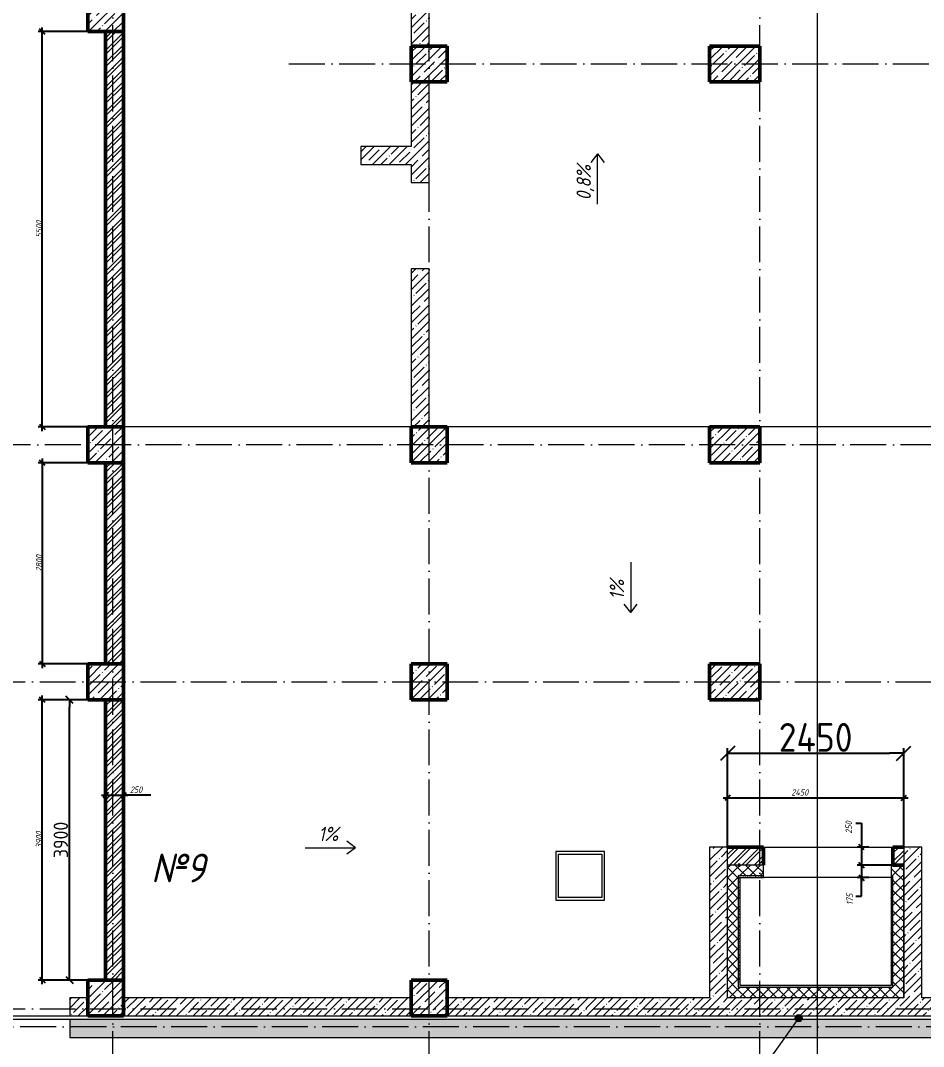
# Model space of a CAD drawing. Header units: millimetres. Extents: x -401725 to 250493, y 305116 to 802890.
# Drawn here: x -346585 to -334026, y 468122 to 482402 of the extents above; entities that cross this region are included whole.
import ezdxf

# ---------------------------------------------------------------- set-up
doc = ezdxf.new("R2010")
doc.units = ezdxf.units.MM
doc.linetypes.add('50_200_ШТРИХ_1Т_ш5_п1_п1_', pattern=[700, 500, -100, 0, -100])
for name, color, linetype, lineweight in [('A-____-____-DIMS', 7, 'Continuous', 9), ('A-FLOR-____-OTLN', 7, 'Continuous', 9), ('A-WALL-____-MCUT-1', 7, 'Continuous', 9), ('A-WALL-____-MCUT-2', 7, 'Continuous', 50), ('A-WALL-____-MCUT-3', 7, 'Continuous', 9), ('A-WALL-____-OTLN', 7, 'Continuous', 9), ('A-WALL-____-PATT-1', 7, 'Continuous', 9), ('A-WALL-FNSH-MCUT-1', 7, 'Continuous', 9), ('G-____-____-DIMS', 7, 'Continuous', 9), ('G-____-____-TEXT', 7, 'Continuous', 9), ('S-COLS-____-MCUT', 7, 'Continuous', 50), ('S-COLS-____-OTLN', 7, 'Continuous', 9), ('S-GRID-____-OTLN-1', 7, '50_200_ШТРИХ_1Т_ш5_п1_п1_', 9)]:
    doc.layers.add(name, color=color, linetype=linetype, lineweight=lineweight)
for name, color, linetype, lineweight, true_color in [('A-WALL-____-OTLN-1', 7, 'Continuous', 9, 0x800000), ('A-WALL-____-PATT-2', 7, 'Continuous', 9, 0x787878), ('A-WALL-____-PATT-3', 9, 'Continuous', 9, 0x808080), ('G-____-____-SYMB-1', 9, 'Continuous', 9, 0x808080)]:
    doc.layers.add(name, color=color, linetype=linetype, lineweight=lineweight, true_color=true_color)
doc.styles.add('ISOCPEUR_I', font='isocpeui.ttf', dxfattribs={"width": 0.9, "height": 2.5})
doc.styles.add('ISOCPEUR_I_5', font='isocpeui.ttf', dxfattribs={"width": 0.85, "height": 2.1})
doc.styles.add('ISOCPEUR_I_7', font='isocpeui.ttf', dxfattribs={"width": 0.9, "height": 90})
doc.styles.add('СПДС', font='isocpeur.ttf', dxfattribs={"width": 0.9})
doc.dimstyles.new('ISO-1_8_0_9К_СРЕДНИЙ_Кладочные', dxfattribs={"dimscale": 304.8, "dimtxt": 89.638306, "dimasz": 0.246063, "dimexe": 0.19685, "dimexo": 0, "dimgap": 0, "dimtad": 1, "dimdec": 3, "dimrnd": 0.001, "dimdsep": 46, "dimtxsty": 'ISOCPEUR_I_7', "dimblk1": 'OBLIQUE', "dimblk2": 'OBLIQUE', "dimsah": 1, "dimcen": 0.09, "dimdle": 0.19685, "dimazin": 0, "dimtfac": 1, "dimtdec": 4, "dimtix": 1, "dimtmove": 2, "dimatfit": 3, "dimfxl": 1, "dimtvp": 1, "dimtolj": 1, "dimtzin": 0, "dimarcsym": 2})
doc.dimstyles.new('ISO-1_8_0_9К_СРЕДНИЙ_Кладочные_1', dxfattribs={"dimscale": 304.8, "dimtxt": 89.638306, "dimasz": 0.246063, "dimexe": 0.19685, "dimexo": 0, "dimgap": 0, "dimtad": 1, "dimdec": 3, "dimrnd": 0.001, "dimdsep": 46, "dimtxsty": 'ISOCPEUR_I_7', "dimblk1": 'OBLIQUE', "dimblk2": 'OBLIQUE', "dimsah": 1, "dimcen": 0.09, "dimdle": 0.19685, "dimazin": 0, "dimtfac": 1, "dimtdec": 4, "dimtix": 1, "dimtmove": 0, "dimatfit": 3, "dimfxl": 1, "dimtvp": 1, "dimtolj": 1, "dimtzin": 0, "dimarcsym": 2})
doc.dimstyles.new('ISO-1_8_0_9К_СРЕДНИЙ_Кладочные_2', dxfattribs={"dimscale": 304.8, "dimtxt": 89.638306, "dimasz": 0.246063, "dimexe": 0.19685, "dimexo": 0, "dimgap": 0, "dimtad": 1, "dimdec": 3, "dimrnd": 0.001, "dimdsep": 46, "dimtxsty": 'ISOCPEUR_I_7', "dimblk1": 'OBLIQUE', "dimblk2": 'OBLIQUE', "dimsah": 1, "dimcen": 0.09, "dimdle": 0.19685, "dimazin": 0, "dimtfac": 1, "dimtdec": 4, "dimtix": 1, "dimtmove": 1, "dimatfit": 3, "dimfxl": 1, "dimtvp": 1, "dimtolj": 1, "dimtzin": 0, "dimarcsym": 2})
doc.dimstyles.new('Размера А3', dxfattribs={"dimtxt": 200, "dimasz": 100, "dimexe": 70, "dimexo": 100, "dimgap": 20, "dimtad": 1, "dimdec": 0, "dimrnd": 10, "dimzin": 0, "dimdsep": 46, "dimtxsty": 'СПДС', "dimblk": 'ARROWHEAD_6', "dimcen": 1, "dimclrd": 256, "dimclre": 256, "dimclrt": 256, "dimazin": 0, "dimtfac": 1, "dimtdec": 0, "dimtmove": 2, "dimatfit": 3, "dimfxl": 1, "dimtolj": 1, "dimtzin": 0, "dimarcsym": 0})
pattern_1 = [(45, (-350751.34, 459015.94), (-114.04925, 114.04925), []), (45, (-350637.3, 459015.94), (-114.04925, 114.04925), [201.612, -40.322, 3.353, -36.97])]
pattern_2 = [(45, (-350751.34, 459015.94), (-85.5366, 85.5366), []), (45, (-350694.32, 459015.94), (-85.5366, 85.5366), [])]
pattern_3 = [(0, (-350751.343, 459015.94), (81.28, 20.32), [3.353, -57.607, 3.353, -57.607, -325.12]), (0, (-350751.343, 459015.94), (81.28, 20.32), [-121.92, 3.353, -118.567, 3.353, -57.607, -142.24]), (0, (-350751.343, 459015.94), (81.28, 20.32), [-304.8, 3.353, -37.287, 3.353, -98.247]), (120, (-350720.863, 459026.1), (-58.237636, 60.230545), [3.353, -57.607, 3.353, -57.607, -325.12]), (120, (-350720.863, 459026.1), (-58.237636, 60.230545), [-121.92, 3.353, -118.567, 3.353, -57.607, -142.24]), (120, (-350720.863, 459026.1), (-58.237636, 60.230545), [-304.8, 3.353, -37.287, 3.353, -98.247]), (240, (-350710.703, 459066.74), (-23.042364, -80.550545), [3.353, -57.607, 3.353, -57.607, -325.12]), (240, (-350710.703, 459066.74), (-23.042364, -80.550545), [-121.92, 3.353, -118.567, 3.353, -57.607, -142.24]), (240, (-350710.703, 459066.74), (-23.042364, -80.550545), [-304.8, 3.353, -37.287, 3.353, -98.247])]
pattern_4 = [(45, (-350751.34, 459015.94), (-70.7107, 70.7107), []), (135, (-350751.34, 459015.94), (-70.7107, -70.7107), [])]

# ---------------------------------------------------------------- blocks, each defined once
blk = doc.blocks.new('BSC_Колонна _Прямоугольная - 500х700-V4-АР1_Кладочный план подвала в осях 1-64_А-ГГ')
at = {"layer": 'S-COLS-____-OTLN'}
h = blk.add_hatch(dxfattribs=at)
h.set_pattern_fill('FP_11', color=256, style=0, pattern_type=2)
h.set_pattern_definition([(315, (-22781.04, 14100), (114.0493, 114.0493), []), (315, (-22781.04, 13985.95), (114.0493, 114.0493), [201.613, -40.323, 3.353, -36.97])])
h.paths.add_polyline_path([(-250, 350), (-250, -350), (250, -350), (250, 350)], flags=0)
at = {"layer": 'S-COLS-____-MCUT'}
for p, q in [((250, 350), (-250, 350)), ((-250, 350), (-250, -350)), ((250, -350), (250, 350)), ((-250, -350), (250, -350))]:
    blk.add_line(p, q, dxfattribs=at)
blk = doc.blocks.new('BSC_Колонна _Прямоугольная - 500х500-V49-АР1_Кладочный план подвала в осях 1-64_А-ГГ')
at = {"layer": 'S-COLS-____-OTLN'}
h = blk.add_hatch(dxfattribs=at)
h.set_pattern_fill('FP_60', color=256, style=0, pattern_type=2)
h.set_pattern_definition([(45, (-5350, -9781.04), (-114.0493, 114.0493), []), (45, (-5235.95, -9781.04), (-114.0493, 114.0493), [201.613, -40.323, 3.353, -36.97])])
h.paths.add_polyline_path([(-250, -250), (250, -250), (250, 250), (-250, 250)], flags=0)
at = {"layer": 'S-COLS-____-MCUT'}
for p, q in [((250, 250), (-250, 250)), ((-250, 250), (-250, -250)), ((250, -250), (250, 250)), ((-250, -250), (250, -250))]:
    blk.add_line(p, q, dxfattribs=at)
blk = doc.blocks.new('BSC_Колонна _Прямоугольная - 500х500-V52-АР1_Кладочный план подвала в осях 1-64_А-ГГ')
at = {"layer": 'S-COLS-____-OTLN'}
h = blk.add_hatch(dxfattribs=at)
h.set_pattern_fill('FP_63', color=256, style=0, pattern_type=2)
h.set_pattern_definition([(45, (-5350, -23481.04), (-114.0493, 114.0493), []), (45, (-5235.95, -23481.04), (-114.0493, 114.0493), [201.613, -40.323, 3.353, -36.97])])
h.paths.add_polyline_path([(-250, -250), (250, -250), (250, 250), (-250, 250)], flags=0)
at = {"layer": 'S-COLS-____-MCUT'}
for p, q in [((250, 250), (-250, 250)), ((-250, 250), (-250, -250)), ((250, -250), (250, 250)), ((-250, -250), (250, -250))]:
    blk.add_line(p, q, dxfattribs=at)
blk = doc.blocks.new('BSC_Колонна _Прямоугольная - 500х500-V53-АР1_Кладочный план подвала в осях 1-64_А-ГГ')
at = {"layer": 'S-COLS-____-OTLN'}
h = blk.add_hatch(dxfattribs=at)
h.set_pattern_fill('FP_64', color=256, style=0, pattern_type=2)
h.set_pattern_definition([(45, (-5350, -17481.04), (-114.0493, 114.0493), []), (45, (-5235.95, -17481.04), (-114.0493, 114.0493), [201.613, -40.323, 3.353, -36.97])])
h.paths.add_polyline_path([(-250, -250), (250, -250), (250, 250), (-250, 250)], flags=0)
at = {"layer": 'S-COLS-____-MCUT'}
for p, q in [((250, 250), (-250, 250)), ((-250, 250), (-250, -250)), ((250, -250), (250, 250)), ((-250, -250), (250, -250))]:
    blk.add_line(p, q, dxfattribs=at)
blk = doc.blocks.new('BSC_Колонна _Прямоугольная - 500х500-V111-АР1_Кладочный план подвала в осях 1-64_А-ГГ')
at = {"layer": 'S-COLS-____-OTLN'}
h = blk.add_hatch(dxfattribs=at)
h.set_pattern_fill('FP_123', color=256, style=0, pattern_type=2)
h.set_pattern_definition([(45, (-9850, -9781.04), (-114.0493, 114.0493), []), (45, (-9735.95, -9781.04), (-114.0493, 114.0493), [201.613, -40.323, 3.353, -36.97])])
h.paths.add_polyline_path([(-250, -250), (250, -250), (250, 250), (-250, 250)], flags=0)
at = {"layer": 'S-COLS-____-MCUT'}
for p, q in [((250, 250), (-250, 250)), ((-250, 250), (-250, -250)), ((250, -250), (250, 250)), ((-250, -250), (250, -250))]:
    blk.add_line(p, q, dxfattribs=at)
blk = doc.blocks.new('BSC_Колонна _Прямоугольная - 500х500-V114-АР1_Кладочный план подвала в осях 1-64_А-ГГ')
at = {"layer": 'S-COLS-____-OTLN'}
h = blk.add_hatch(dxfattribs=at)
h.set_pattern_fill('FP_129', color=256, style=0, pattern_type=2)
h.set_pattern_definition([(45, (-9850, -17481.04), (-114.0493, 114.0493), []), (45, (-9735.95, -17481.04), (-114.0493, 114.0493), [201.613, -40.323, 3.353, -36.97])])
h.paths.add_polyline_path([(-250, -250), (250, -250), (250, 250), (-250, 250)], flags=0)
at = {"layer": 'S-COLS-____-MCUT'}
for p, q in [((250, 250), (-250, 250)), ((-250, 250), (-250, -250)), ((250, -250), (250, 250)), ((-250, -250), (250, -250))]:
    blk.add_line(p, q, dxfattribs=at)
blk = doc.blocks.new('BSC_Колонна _Прямоугольная - 500х700-V119-АР1_Кладочный план подвала в осях 1-64_А-ГГ')
at = {"layer": 'S-COLS-____-OTLN'}
h = blk.add_hatch(dxfattribs=at)
h.set_pattern_fill('FP_134', color=256, style=0, pattern_type=2)
h.set_pattern_definition([(315, (-17481.04, 14100), (114.0493, 114.0493), []), (315, (-17481.04, 13985.95), (114.0493, 114.0493), [201.612, -40.322, 3.353, -36.97])])
h.paths.add_polyline_path([(-250, 350), (-250, -350), (250, -350), (250, 350)], flags=0)
at = {"layer": 'S-COLS-____-MCUT'}
for p, q in [((250, 350), (-250, 350)), ((-250, 350), (-250, -350)), ((250, -350), (250, 350)), ((-250, -350), (250, -350))]:
    blk.add_line(p, q, dxfattribs=at)
blk = doc.blocks.new('BSC_Колонна _Прямоугольная - 500х700-V143-АР1_Кладочный план подвала в осях 1-64_А-ГГ')
at = {"layer": 'S-COLS-____-OTLN'}
h = blk.add_hatch(dxfattribs=at)
h.set_pattern_fill('FP_159', color=256, style=0, pattern_type=2)
h.set_pattern_definition([(315, (-14181.04, 14100), (114.0493, 114.0493), []), (315, (-14181.04, 13985.95), (114.0493, 114.0493), [201.612, -40.322, 3.353, -36.97])])
h.paths.add_polyline_path([(-250, 350), (-250, -350), (250, -350), (250, 350)], flags=0)
at = {"layer": 'S-COLS-____-MCUT'}
for p, q in [((250, 350), (-250, 350)), ((-250, 350), (-250, -350)), ((250, -350), (250, 350)), ((-250, -350), (250, -350))]:
    blk.add_line(p, q, dxfattribs=at)
blk = doc.blocks.new('_Oblique')
at = {"color": 0, "linetype": 'ByBlock', "lineweight": -2}
blk.add_line((-0.5, -0.5), (0.5, 0.5), dxfattribs=at)
blk = doc.blocks.new('*D8296')
at = {"layer": 'A-____-____-DIMS', "color": 0, "lineweight": -2, "transparency": 16777216}
for p, q in [((-345651, 482247), (-346342, 482247)), ((-346282, 476687), (-346282, 482307)), ((-345651, 476747), (-346342, 476747))]:
    blk.add_line(p, q, dxfattribs=at)
at = {"layer": 'Defpoints', "color": 0, "transparency": 16777216}
for p in [(-346282, 482247), (-345651, 482247), (-345651, 476747)]:
    blk.add_point(p, dxfattribs=at)
at = {"layer": 'A-____-____-DIMS', "color": 0, "lineweight": -2, "transparency": 16777216, "xscale": 75, "yscale": 75, "zscale": 75}
for p, rotation in [((-346282, 482247), 90), ((-346282, 476747), 270)]:
    blk.add_blockref('_Oblique', p, dxfattribs=dict(at, rotation=rotation))
at = {"layer": 'A-____-____-DIMS', "color": 0, "transparency": 16777216, "insert": (-346327, 479497), "char_height": 90, "width": 546.1, "attachment_point": 5, "rotation": 90, "style": 'ISOCPEUR_I_7'}
blk.add_mtext('\\A1;5500', dxfattribs=at)
blk = doc.blocks.new('*D8303')
at = {"layer": 'A-____-____-DIMS', "color": 0, "lineweight": -2, "transparency": 16777216}
for p, q in [((-345401, 476247), (-346342, 476247)), ((-346282, 476307), (-346282, 473387)), ((-345401, 473447), (-346342, 473447))]:
    blk.add_line(p, q, dxfattribs=at)
at = {"layer": 'Defpoints', "color": 0, "transparency": 16777216}
for p in [(-345401, 476247), (-346282, 473447), (-345401, 473447)]:
    blk.add_point(p, dxfattribs=at)
at = {"layer": 'A-____-____-DIMS', "color": 0, "lineweight": -2, "transparency": 16777216, "xscale": 75, "yscale": 75, "zscale": 75}
for p, rotation in [((-346282, 476247), 90), ((-346282, 473447), 270)]:
    blk.add_blockref('_Oblique', p, dxfattribs=dict(at, rotation=rotation))
at = {"layer": 'A-____-____-DIMS', "color": 0, "transparency": 16777216, "insert": (-346327, 474847), "char_height": 90, "width": 546.1, "attachment_point": 5, "rotation": 90, "style": 'ISOCPEUR_I_7'}
blk.add_mtext('\\A1;2800', dxfattribs=at)
blk = doc.blocks.new('*D8304')
at = {"layer": 'A-____-____-DIMS', "color": 0, "lineweight": -2, "transparency": 16777216}
for p, q in [((-346282, 468987), (-346282, 473007)), ((-345651, 472947), (-346342, 472947)), ((-345401, 469047), (-346342, 469047))]:
    blk.add_line(p, q, dxfattribs=at)
at = {"layer": 'Defpoints', "color": 0, "transparency": 16777216}
for p in [(-346282, 472947), (-345651, 472947), (-345401, 469047)]:
    blk.add_point(p, dxfattribs=at)
at = {"layer": 'A-____-____-DIMS', "color": 0, "lineweight": -2, "transparency": 16777216, "xscale": 75, "yscale": 75, "zscale": 75}
for p, rotation in [((-346282, 472947), 90), ((-346282, 469047), 270)]:
    blk.add_blockref('_Oblique', p, dxfattribs=dict(at, rotation=rotation))
at = {"layer": 'A-____-____-DIMS', "color": 0, "transparency": 16777216, "insert": (-346327, 470997), "char_height": 90, "width": 546.1, "attachment_point": 5, "rotation": 90, "style": 'ISOCPEUR_I_7'}
blk.add_mtext('\\A1;3900', dxfattribs=at)
blk = doc.blocks.new('*D8191')
at = {"layer": 'A-____-____-DIMS', "color": 0, "lineweight": -2, "transparency": 16777216}
for p, q in [((-336811, 471584), (-334241, 471584)), ((-336751, 470897), (-336751, 471644)), ((-334301, 470897), (-334301, 471644))]:
    blk.add_line(p, q, dxfattribs=at)
at = {"layer": 'Defpoints', "color": 0, "transparency": 16777216}
for p in [(-334301, 471584), (-336751, 470897), (-334301, 470897)]:
    blk.add_point(p, dxfattribs=at)
at = {"layer": 'A-____-____-DIMS', "color": 0, "lineweight": -2, "transparency": 16777216, "xscale": 75, "yscale": 75, "zscale": 75, "rotation": 180}
blk.add_blockref('_Oblique', (-336751, 471584), dxfattribs=at)
at = {"layer": 'A-____-____-DIMS', "color": 0, "lineweight": -2, "transparency": 16777216, "xscale": 75, "yscale": 75, "zscale": 75}
blk.add_blockref('_Oblique', (-334301, 471584), dxfattribs=at)
at = {"layer": 'A-____-____-DIMS', "color": 0, "transparency": 16777216, "insert": (-335864, 471704), "char_height": 90, "width": 562.65, "attachment_point": 1, "line_spacing_factor": 1.149209, "style": 'ISOCPEUR_I_7'}
blk.add_mtext('\\A1;2450', dxfattribs=at)
blk = doc.blocks.new('*D8192')
at = {"layer": 'A-____-____-DIMS', "color": 0, "lineweight": -2, "transparency": 16777216}
for p, q in [((-334965, 471229), (-334890, 471229)), ((-334890, 471229), (-334890, 470897)), ((-334890, 470957), (-334890, 470587)), ((-334784, 470897), (-334950, 470897)), ((-334430, 470647), (-334950, 470647))]:
    blk.add_line(p, q, dxfattribs=at)
at = {"layer": 'Defpoints', "color": 0, "transparency": 16777216}
for p in [(-334784, 470897), (-334890, 470647), (-334430, 470647)]:
    blk.add_point(p, dxfattribs=at)
at = {"layer": 'A-____-____-DIMS', "color": 0, "lineweight": -2, "transparency": 16777216, "xscale": 75, "yscale": 75, "zscale": 75}
for p, rotation in [((-334890, 470897), 90), ((-334890, 470647), 270)]:
    blk.add_blockref('_Oblique', p, dxfattribs=dict(at, rotation=rotation))
at = {"layer": 'A-____-____-DIMS', "color": 0, "transparency": 16777216, "insert": (-335111, 471084), "char_height": 90, "width": 409.58, "attachment_point": 1, "rotation": 90, "line_spacing_factor": 1.149209, "style": 'ISOCPEUR_I_7'}
blk.add_mtext('\\A1;250', dxfattribs=at)
blk = doc.blocks.new('*D8193')
at = {"layer": 'A-____-____-DIMS', "color": 0, "lineweight": -2, "transparency": 16777216}
for p, q in [((-334890, 470707), (-334890, 470412)), ((-334430, 470647), (-334950, 470647)), ((-334784, 470472), (-334950, 470472)), ((-334890, 470215), (-334890, 470472)), ((-334965, 470215), (-334890, 470215))]:
    blk.add_line(p, q, dxfattribs=at)
at = {"layer": 'Defpoints', "color": 0, "transparency": 16777216}
for p in [(-334430, 470647), (-334890, 470472), (-334784, 470472)]:
    blk.add_point(p, dxfattribs=at)
at = {"layer": 'A-____-____-DIMS', "color": 0, "lineweight": -2, "transparency": 16777216, "xscale": 75, "yscale": 75, "zscale": 75}
for p, rotation in [((-334890, 470647), 90), ((-334890, 470472), 270)]:
    blk.add_blockref('_Oblique', p, dxfattribs=dict(at, rotation=rotation))
at = {"layer": 'A-____-____-DIMS', "color": 0, "transparency": 16777216, "insert": (-335097, 470091), "char_height": 90, "width": 368.21, "attachment_point": 1, "rotation": 90, "line_spacing_factor": 1.149209, "style": 'ISOCPEUR_I_7'}
blk.add_mtext('\\A1;175', dxfattribs=at)
blk = doc.blocks.new('*D8244')
at = {"layer": 'A-____-____-DIMS', "color": 0, "lineweight": -2, "transparency": 16777216}
for p, q in [((-345401, 471727), (-345401, 471561)), ((-345151, 471727), (-345151, 471561)), ((-345461, 471621), (-345091, 471621)), ((-344774, 471621), (-345151, 471621))]:
    blk.add_line(p, q, dxfattribs=at)
at = {"layer": 'Defpoints', "color": 0, "transparency": 16777216}
for p in [(-345401, 471727), (-345151, 471727), (-345151, 471621)]:
    blk.add_point(p, dxfattribs=at)
at = {"layer": 'A-____-____-DIMS', "color": 0, "lineweight": -2, "transparency": 16777216, "xscale": 75, "yscale": 75, "zscale": 75, "rotation": 180}
blk.add_blockref('_Oblique', (-345401, 471621), dxfattribs=at)
at = {"layer": 'A-____-____-DIMS', "color": 0, "lineweight": -2, "transparency": 16777216, "xscale": 75, "yscale": 75, "zscale": 75}
blk.add_blockref('_Oblique', (-345151, 471621), dxfattribs=at)
at = {"layer": 'A-____-____-DIMS', "color": 0, "transparency": 16777216, "insert": (-345065, 471741), "char_height": 90, "width": 409.58, "attachment_point": 1, "line_spacing_factor": 1.149209, "style": 'ISOCPEUR_I_7'}
blk.add_mtext('\\A1;250', dxfattribs=at)
blk = doc.blocks.new('ARROWHEAD_6')
at = {"color": 0, "linetype": 'Continuous'}
for p, q in [((0, 0), (-1, 0)), ((-0.5, -0.5), (0.5, 0.5))]:
    blk.add_line(p, q, dxfattribs=at)
blk = doc.blocks.new('*D8535')
at = {"lineweight": -2, "transparency": 16777216}
for p, q in [((-336751, 470997), (-336751, 472274)), ((-334301, 470997), (-334301, 472274)), ((-336551, 472204), (-334501, 472204))]:
    blk.add_line(p, q, dxfattribs=at)
at = {"layer": 'Defpoints', "color": 0, "transparency": 16777216}
for p in [(-334301, 472204), (-336751, 470897), (-334301, 470897)]:
    blk.add_point(p, dxfattribs=at)
at = {"lineweight": -2, "transparency": 16777216, "xscale": 200, "yscale": 200, "zscale": 200, "rotation": 180}
blk.add_blockref('ARROWHEAD_6', (-336751, 472204), dxfattribs=at)
at = {"lineweight": -2, "transparency": 16777216, "xscale": 200, "yscale": 200, "zscale": 200}
blk.add_blockref('ARROWHEAD_6', (-334301, 472204), dxfattribs=at)
at = {"lineweight": 25, "transparency": 16777216, "insert": (-335526, 472424), "char_height": 400, "attachment_point": 5, "style": 'СПДС'}
blk.add_mtext('\\A1;2450', dxfattribs=at)
blk = doc.blocks.new('*D8544')
at = {"lineweight": -2, "transparency": 16777216}
for p, q in [((-345501, 472947), (-345975, 472947)), ((-345905, 469147), (-345905, 472847)), ((-345501, 469047), (-345975, 469047))]:
    blk.add_line(p, q, dxfattribs=at)
at = {"layer": 'Defpoints', "color": 0, "transparency": 16777216}
for p in [(-345905, 472947), (-345401, 472947), (-345401, 469047)]:
    blk.add_point(p, dxfattribs=at)
at = {"lineweight": -2, "transparency": 16777216, "xscale": 100, "yscale": 100, "zscale": 100}
for p, rotation in [((-345905, 472947), 90), ((-345905, 469047), 270)]:
    blk.add_blockref('ARROWHEAD_6', p, dxfattribs=dict(at, rotation=rotation))
at = {"transparency": 16777216, "insert": (-346025, 470997), "char_height": 200, "attachment_point": 5, "rotation": 90, "style": 'СПДС'}
blk.add_mtext('\\A1;3900', dxfattribs=at)

msp = doc.modelspace()

# ---------------------------------------------------------------- hatches: boundary and pattern name
at = {"layer": 'A-WALL-____-PATT-1'}
h = msp.add_hatch(dxfattribs=at)
h.set_pattern_fill('FP_1', color=256, style=0, pattern_type=2)
h.set_pattern_definition(pattern_1)
h.paths.add_polyline_path([(-341151.3432, 482046.983), (-340901.3432, 482046.983), (-340901.3432, 484046.983), (-341151.3432, 484046.983), (-341151.3432, 482996.983)], flags=0)
h = msp.add_hatch(dxfattribs=at)
h.set_pattern_fill('FP_1', color=256, style=0, pattern_type=2)
h.set_pattern_definition(pattern_1)
h.paths.add_polyline_path([(-340901.3432, 476746.983), (-340901.3432, 478946.983), (-341151.3432, 478946.983), (-341151.3432, 476746.983)], flags=0)
h.paths.add_polyline_path([(-340901.3432, 480146.983), (-340901.3432, 481546.983), (-341151.3432, 481546.983), (-341151.3432, 480146.983)], flags=0)
h = msp.add_hatch(dxfattribs=at)
h.set_pattern_fill('FP_1', color=256, style=0, pattern_type=2)
h.set_pattern_definition(pattern_1)
h.paths.add_polyline_path([(-341151.3432, 480396.983), (-341151.3432, 480646.983), (-341851.3432, 480646.983), (-341851.3432, 480396.983)], flags=0)
h = msp.add_hatch(dxfattribs=at)
h.set_pattern_fill('FP_1', color=256, style=0, pattern_type=2)
h.set_pattern_definition(pattern_1)
h.paths.add_polyline_path([(-337001.3432, 468796.983), (-336751.3432, 468796.983), (-336751.3432, 470896.983), (-337001.3432, 470896.983), (-337001.3432, 470070.7123)], flags=0)
h = msp.add_hatch(dxfattribs=at)
h.set_pattern_fill('FP_1', color=256, style=0, pattern_type=2)
h.set_pattern_definition(pattern_1)
h.paths.add_polyline_path([(-334051.3432, 468796.983), (-334051.3432, 470896.983), (-334301.3432, 470896.983), (-334301.3432, 468796.983)], flags=0)
h = msp.add_hatch(dxfattribs=at)
h.set_pattern_fill('FP_3', color=256, style=0, pattern_type=2)
h.set_pattern_definition(pattern_4)
h.paths.add_polyline_path([(-336626.6852, 468796.983), (-336601.3432, 468796.983), (-336601.3432, 470646.983), (-336751.3432, 470646.983), (-336751.3432, 468796.983)], flags=0)
h = msp.add_hatch(dxfattribs=at)
h.set_pattern_fill('FP_3', color=256, style=0, pattern_type=2)
h.set_pattern_definition(pattern_4)
h.paths.add_polyline_path([(-334476.3432, 470496.983), (-334451.3432, 470496.983), (-334451.3432, 470646.983), (-334476.3432, 470646.983)], flags=0)
h.paths.add_polyline_path([(-336576.3432, 470496.983), (-336251.3432, 470496.983), (-336251.3432, 470646.983), (-336601.3432, 470646.983), (-336601.3432, 470496.983)], flags=0)
h = msp.add_hatch(dxfattribs=at)
h.set_pattern_fill('FP_3', color=256, style=0, pattern_type=2)
h.set_pattern_definition(pattern_4)
h.paths.add_polyline_path([(-334451.3432, 468796.983), (-334301.3432, 468796.983), (-334301.3432, 470646.983), (-334451.3432, 470646.983), (-334451.3432, 468946.983)], flags=0)
h = msp.add_hatch(dxfattribs=at)
h.set_pattern_fill('FP_3', color=256, style=0, pattern_type=2)
h.set_pattern_definition(pattern_4)
h.paths.add_polyline_path([(-334476.3432, 468796.983), (-334451.3432, 468796.983), (-334451.3432, 468946.983), (-336601.3432, 468946.983), (-336601.3432, 468796.983), (-336576.3432, 468796.983)], flags=0)
h = msp.add_hatch(dxfattribs=at)
h.set_pattern_fill('FP_1', color=256, style=0, pattern_type=2)
h.set_pattern_definition(pattern_1)
h.paths.add_polyline_path([(-345651.3432, 468546.983), (-345651.3432, 468796.983), (-345901.2011, 468796.983), (-345901.2011, 468546.983)], flags=0)
h.paths.add_polyline_path([(-347401.2011, 468546.983), (-347401.2011, 468796.983), (-350301.3432, 468796.983), (-350301.3432, 468546.983)], flags=0)
h.paths.add_polyline_path([(-351801.3432, 468546.983), (-351801.3432, 468796.983), (-352701.3432, 468796.983), (-352701.3432, 468546.983)], flags=0)
h = msp.add_hatch(dxfattribs=at)
h.set_pattern_fill('FP_1', color=256, style=0, pattern_type=2)
h.set_pattern_definition(pattern_1)
h.paths.add_polyline_path([(-341151.3432, 468546.983), (-341151.3432, 468796.983), (-345151.3432, 468796.983), (-345151.3432, 468546.983), (-343696.6982, 468546.983)], flags=0)
h = msp.add_hatch(dxfattribs=at)
h.set_pattern_fill('FP_1', color=256, style=0, pattern_type=2)
h.set_pattern_definition(pattern_1)
h.paths.add_polyline_path([(-328101.3432, 468546.983), (-327901.3432, 468546.983), (-327901.3432, 468796.983), (-340651.3432, 468796.983), (-340651.3432, 468546.983), (-329556.6723, 468546.983)], flags=0)
h = msp.add_hatch(dxfattribs=at)
h.set_pattern_fill('FP_1', color=256, style=0, pattern_type=2)
h.set_pattern_definition(pattern_1)
h.paths.add_polyline_path([(-326021.6659, 468246.983), (-324951.3432, 468246.983), (-324951.3432, 468496.983), (-345901.2011, 468496.983), (-345901.2011, 468246.983), (-327789.1691, 468246.983)], flags=0)
h.paths.add_polyline_path([(-347401.2011, 468246.983), (-347402.2011, 468496.983), (-350301.3432, 468496.983), (-350301.3432, 468246.983), (-347402.2011, 468246.983)], flags=0)
h.paths.add_polyline_path([(-351801.3432, 468246.983), (-351801.3432, 468496.983), (-352701.3432, 468496.983), (-352701.3432, 468246.983)], flags=0)
at = {"layer": 'A-WALL-____-PATT-2'}
h = msp.add_hatch(dxfattribs=at)
h.set_pattern_fill('FP_5', color=256, style=0, pattern_type=2)
h.set_pattern_definition(pattern_2)
h.paths.add_polyline_path([(-345151.3432, 476746.983), (-345151.3432, 482246.983), (-345401.3432, 482246.983), (-345401.3432, 476746.983)], flags=0)
h = msp.add_hatch(dxfattribs=at)
h.set_pattern_fill('FP_5', color=256, style=0, pattern_type=2)
h.set_pattern_definition(pattern_2)
h.paths.add_polyline_path([(-345151.3432, 473446.983), (-345151.3432, 476246.983), (-345401.3432, 476246.983), (-345401.3432, 473446.983)], flags=0)
h = msp.add_hatch(dxfattribs=at)
h.set_pattern_fill('FP_5', color=256, style=0, pattern_type=2)
h.set_pattern_definition(pattern_2)
h.paths.add_polyline_path([(-345151.3432, 469046.983), (-345151.3432, 472946.983), (-345401.3432, 472946.983), (-345401.3432, 469046.983)], flags=0)
h = msp.add_hatch(dxfattribs=at)
h.set_pattern_fill('FP_5', color=256, style=0, pattern_type=2)
h.set_pattern_definition(pattern_2)
h.paths.add_polyline_path([(-336251.3432, 470646.983), (-336251.3432, 470896.983), (-336751.3432, 470896.983), (-336751.3432, 470646.983), (-336576.3432, 470646.983)], flags=0)
h.paths.add_polyline_path([(-334301.3432, 470646.983), (-334301.3432, 470896.983), (-334451.3432, 470896.983), (-334451.3432, 470646.983)], flags=0)
at = {"layer": 'A-WALL-____-PATT-3'}
h = msp.add_hatch(dxfattribs=at)
h.set_pattern_fill('FP_167', color=256, style=0, pattern_type=2)
h.set_pattern_definition(pattern_3)
h.paths.add_polyline_path([(-336601.3432, 468946.983), (-336576.3432, 468946.983), (-336576.3432, 470496.983), (-336601.3432, 470496.983), (-336601.3432, 470070.7123)], flags=0)
h = msp.add_hatch(dxfattribs=at)
h.set_pattern_fill('FP_167', color=256, style=0, pattern_type=2)
h.set_pattern_definition(pattern_3)
h.paths.add_polyline_path([(-336251.3432, 470471.983), (-336251.3432, 470496.983), (-336576.3432, 470496.983), (-336576.3432, 470471.983)], flags=0)
h = msp.add_hatch(dxfattribs=at)
h.set_pattern_fill('FP_167', color=256, style=0, pattern_type=2)
h.set_pattern_definition(pattern_3)
h.paths.add_polyline_path([(-334451.3432, 468946.983), (-334451.3432, 470496.983), (-334476.3432, 470496.983), (-334476.3432, 468946.983)], flags=0)
h = msp.add_hatch(dxfattribs=at)
h.set_pattern_fill('FP_167', color=256, style=0, pattern_type=2)
h.set_pattern_definition(pattern_3)
h.paths.add_polyline_path([(-334476.3432, 468946.983), (-334476.3432, 468971.983), (-336576.3432, 468971.983), (-336576.3432, 468946.983)], flags=0)
at = {"layer": 'G-____-____-TEXT'}
h = msp.add_hatch(color=256, dxfattribs=at)
edge = h.paths.add_edge_path(flags=0)
edge.add_arc((-335762.3789, 468515.142), 50, 0, 360)
at = {"layer": 'S-COLS-____-OTLN'}
h = msp.add_hatch(dxfattribs=at)
h.set_pattern_fill('FP_1', color=256, style=0, pattern_type=2)
h.set_pattern_definition(pattern_1)
h.paths.add_polyline_path([(-341151.3432, 481546.983), (-340651.3432, 481546.983), (-340651.3432, 482046.983), (-341151.3432, 482046.983)], flags=0)
h = msp.add_hatch(dxfattribs=at)
h.set_pattern_fill('FP_1', color=256, style=0, pattern_type=2)
h.set_pattern_definition(pattern_1)
h.paths.add_polyline_path([(-345151.3432, 472946.983), (-345151.3432, 473446.983), (-345651.3432, 473446.983), (-345651.3432, 472946.983)], flags=0)
h = msp.add_hatch(dxfattribs=at)
h.set_pattern_fill('FP_1', color=256, style=0, pattern_type=2)
h.set_pattern_definition(pattern_1)
h.paths.add_polyline_path([(-340651.3432, 472946.983), (-340651.3432, 473446.983), (-341151.3432, 473446.983), (-341151.3432, 472946.983)], flags=0)

# ---------------------------------------------------------------- linework, layer by layer
at = {"layer": 'A-FLOR-____-OTLN'}
for p, q in [((-341151.3432, 476746.983), (-345151.3432, 476746.983)), ((-337001.3432, 476746.983), (-340651.3432, 476746.983)), ((-332111.3432, 476746.983), (-336301.3432, 476746.983)), ((-338461.3432, 470836.983), (-339141.3432, 470836.983)), ((-339141.3432, 470836.983), (-339141.3432, 470156.983)), ((-338461.3432, 470156.983), (-338461.3432, 470836.983)), ((-339101.3432, 470196.983), (-339101.3432, 470796.983)), ((-339101.3432, 470796.983), (-338501.3432, 470796.983)), ((-338501.3432, 470796.983), (-338501.3432, 470196.983)), ((-339141.3432, 470156.983), (-338461.3432, 470156.983)), ((-338501.3432, 470196.983), (-339101.3432, 470196.983)), ((-347401.2011, 468546.983), (-345901.2011, 468546.983)), ((-345901.2011, 468496.983), (-347401.2011, 468496.983))]:
    msp.add_line(p, q, dxfattribs=at)
at = {"layer": 'A-WALL-____-MCUT-1'}
for p, q in [((-340901.3432, 482046.983), (-340901.3432, 484046.983)), ((-341151.3432, 482996.983), (-341151.3432, 482046.983)), ((-341151.3432, 482046.983), (-340901.3432, 482046.983)), ((-340901.3432, 481546.983), (-341151.3432, 481546.983)), ((-341151.3432, 481546.983), (-341151.3432, 480646.983)), ((-340901.3432, 480146.983), (-340901.3432, 481546.983)), ((-341151.3432, 480646.983), (-341851.3432, 480646.983)), ((-341851.3432, 480646.983), (-341851.3432, 480396.983)), ((-341851.3432, 480396.983), (-341151.3432, 480396.983)), ((-341151.3432, 480396.983), (-341151.3432, 480146.983)), ((-341151.3432, 480146.983), (-340901.3432, 480146.983)), ((-340901.3432, 478946.983), (-341151.3432, 478946.983)), ((-341151.3432, 478946.983), (-341151.3432, 476746.983)), ((-340901.3432, 476746.983), (-340901.3432, 478946.983)), ((-337001.3432, 470896.983), (-337001.3432, 468796.983)), ((-336751.3432, 470896.983), (-337001.3432, 470896.983)), ((-336751.3432, 468796.983), (-336751.3432, 470896.983)), ((-334301.3432, 470896.983), (-334301.3432, 468796.983)), ((-334051.3432, 470896.983), (-334301.3432, 470896.983)), ((-334051.3432, 468796.983), (-334051.3432, 470896.983)), ((-336601.3432, 470646.983), (-336751.3432, 470646.983)), ((-336251.3432, 470646.983), (-336576.3432, 470646.983)), ((-345651.3432, 468796.983), (-345901.2011, 468796.983)), ((-345901.2011, 468796.983), (-345901.2011, 468546.983)), ((-341151.3432, 468796.983), (-345151.3432, 468796.983)), ((-337001.3432, 468796.983), (-340651.3432, 468796.983)), ((-334301.3432, 468796.983), (-336751.3432, 468796.983)), ((-327901.3432, 468796.983), (-334051.3432, 468796.983)), ((-345901.2011, 468546.983), (-345651.3432, 468546.983)), ((-345151.3432, 468546.983), (-341151.3432, 468546.983)), ((-340651.3432, 468546.983), (-327901.3432, 468546.983)), ((-324951.3432, 468496.983), (-345901.2011, 468496.983)), ((-345901.2011, 468496.983), (-345901.2011, 468246.983)), ((-345901.2011, 468246.983), (-324951.3432, 468246.983))]:
    msp.add_line(p, q, dxfattribs=at)
at = {"layer": 'A-WALL-____-MCUT-2'}
for p, q in [((-345401.3432, 482246.983), (-345401.3432, 476746.983)), ((-345151.3432, 476746.983), (-345151.3432, 482246.983)), ((-345401.3432, 476246.983), (-345401.3432, 473446.983)), ((-345151.3432, 473446.983), (-345151.3432, 476246.983)), ((-345401.3432, 473446.983), (-345151.3432, 473446.983)), ((-345401.3432, 472946.983), (-345401.3432, 469046.983)), ((-345151.3432, 472946.983), (-345401.3432, 472946.983)), ((-345151.3432, 469046.983), (-345151.3432, 472946.983)), ((-336251.3432, 470896.983), (-336751.3432, 470896.983)), ((-336251.3432, 470646.983), (-336251.3432, 470896.983)), ((-334301.3432, 470896.983), (-334451.3432, 470896.983)), ((-334451.3432, 470896.983), (-334451.3432, 470646.983)), ((-336601.3432, 470646.983), (-336576.3432, 470646.983)), ((-334451.3432, 470646.983), (-334301.3432, 470646.983))]:
    msp.add_line(p, q, dxfattribs=at)
at = {"layer": 'A-WALL-____-MCUT-3'}
for p, q in [((-336251.3432, 470496.983), (-336251.3432, 470646.983)), ((-334451.3432, 470646.983), (-334451.3432, 470646.983)), ((-334301.3432, 468796.983), (-334301.3432, 470646.983)), ((-336601.3432, 470496.983), (-336601.3432, 468946.983)), ((-336251.3432, 470496.983), (-336601.3432, 470496.983)), ((-334476.3432, 470496.983), (-334451.3432, 470496.983)), ((-334451.3432, 468946.983), (-334451.3432, 470496.983)), ((-336601.3432, 468946.983), (-334451.3432, 468946.983))]:
    msp.add_line(p, q, dxfattribs=at)
at = {"layer": 'A-WALL-____-OTLN'}
msp.add_line((-334476.3432, 470471.983), (-336251.3432, 470471.983), dxfattribs=at)
at = {"layer": 'A-WALL-____-OTLN-1'}
msp.add_line((-336251.3432, 470896.983), (-334451.3432, 470896.983), dxfattribs=at)
at = {"layer": 'A-WALL-FNSH-MCUT-1'}
for p, q in [((-334476.3432, 470646.983), (-334476.3432, 468971.983)), ((-334451.3432, 470646.983), (-334476.3432, 470646.983)), ((-336576.3432, 468971.983), (-336576.3432, 470471.983)), ((-336576.3432, 470471.983), (-336251.3432, 470471.983)), ((-336251.3432, 470471.983), (-336251.3432, 470496.983)), ((-334476.3432, 468971.983), (-336576.3432, 468971.983))]:
    msp.add_line(p, q, dxfattribs=at)
at = {"layer": 'G-____-____-DIMS'}
for p, q in [((-338560.4847, 480546.6453), (-338652.5639, 480426.6453)), ((-338560.4847, 480546.6453), (-338468.4054, 480426.6453)), ((-338560.4847, 479846.6453), (-338560.4847, 480546.6453)), ((-338098.5903, 474860.6738), (-338098.5903, 474160.6738)), ((-338098.5903, 474160.6738), (-338190.6695, 474280.6738)), ((-338098.5903, 474160.6738), (-338006.511, 474280.6738)), ((-341924.4103, 470888.9199), (-342044.4103, 470980.9991)), ((-342624.4103, 470888.9199), (-341924.4103, 470888.9199)), ((-341924.4103, 470888.9199), (-342044.4103, 470796.8407))]:
    msp.add_line(p, q, dxfattribs=at)
at = {"layer": 'G-____-____-SYMB-1'}
msp.add_line((-335505.0722, 509168.7729), (-335505.0722, 454093.4023), dxfattribs=at)
at = {"layer": 'G-____-____-TEXT'}
msp.add_line((-335762.3789, 468515.142), (-336818.4713, 467037.0101), dxfattribs=at)
msp.add_circle((-335762.3789, 468515.142), 50, dxfattribs=at)
at = {"layer": 'S-COLS-____-MCUT'}
for p, q in [((-340651.3432, 482046.983), (-341151.3432, 482046.983)), ((-341151.3432, 482046.983), (-341151.3432, 481546.983)), ((-340651.3432, 481546.983), (-340651.3432, 482046.983)), ((-341151.3432, 481546.983), (-340651.3432, 481546.983)), ((-345151.3432, 473446.983), (-345651.3432, 473446.983)), ((-345651.3432, 473446.983), (-345651.3432, 472946.983)), ((-345151.3432, 472946.983), (-345151.3432, 473446.983)), ((-340651.3432, 473446.983), (-341151.3432, 473446.983)), ((-341151.3432, 473446.983), (-341151.3432, 472946.983)), ((-340651.3432, 472946.983), (-340651.3432, 473446.983)), ((-345651.3432, 472946.983), (-345151.3432, 472946.983)), ((-341151.3432, 472946.983), (-340651.3432, 472946.983))]:
    msp.add_line(p, q, dxfattribs=at)
at = {"layer": 'S-GRID-____-OTLN-1'}
for p, q in [((-345301.3432, 454533.3346), (-345301.3432, 508896.9006)), ((-340901.3432, 454533.3346), (-340901.3432, 508896.9006)), ((-336301.3432, 454533.3346), (-336301.3432, 508896.9006)), ((-342851.3432, 481796.983), (-324043.6041, 481796.983)), ((-324043.6041, 476496.983), (-355420.1134, 476496.983)), ((-355420.1134, 473196.983), (-324043.6041, 473196.983)), ((-355420.1134, 468646.983), (-326880.7425, 468646.983)), ((-246676.9366, 468396.983), (-355213.8729, 468396.983))]:
    msp.add_line(p, q, dxfattribs=at)

# ---------------------------------------------------------------- block references
at = {"layer": 'S-COLS-____-OTLN'}
for name, p in [('BSC_Колонна _Прямоугольная - 500х500-V52-АР1_Кладочный план подвала в осях 1-64_А-ГГ', (-345401.3432, 482496.983)), ('BSC_Колонна _Прямоугольная - 500х500-V53-АР1_Кладочный план подвала в осях 1-64_А-ГГ', (-345401.3432, 476496.983)), ('BSC_Колонна _Прямоугольная - 500х500-V114-АР1_Кладочный план подвала в осях 1-64_А-ГГ', (-340901.3432, 476496.983)), ('BSC_Колонна _Прямоугольная - 500х500-V49-АР1_Кладочный план подвала в осях 1-64_А-ГГ', (-345401.3432, 468796.983)), ('BSC_Колонна _Прямоугольная - 500х500-V111-АР1_Кладочный план подвала в осях 1-64_А-ГГ', (-340901.3432, 468796.983))]:
    msp.add_blockref(name, p, dxfattribs=at)
at = {"layer": 'S-COLS-____-OTLN', "rotation": 89.9999999999999}
for name, p in [('BSC_Колонна _Прямоугольная - 500х700-V4-АР1_Кладочный план подвала в осях 1-64_А-ГГ', (-336651.3432, 481796.983)), ('BSC_Колонна _Прямоугольная - 500х700-V119-АР1_Кладочный план подвала в осях 1-64_А-ГГ', (-336651.3432, 476496.983)), ('BSC_Колонна _Прямоугольная - 500х700-V143-АР1_Кладочный план подвала в осях 1-64_А-ГГ', (-336651.3432, 473196.983))]:
    msp.add_blockref(name, p, dxfattribs=at)

# ---------------------------------------------------------------- texts
at = {"layer": 'G-____-____-DIMS', "char_height": 200, "attachment_point": 1, "rotation": 90, "line_spacing_factor": 1.149209, "style": 'ISOCPEUR_I_5'}
for s, insert, width in [('0,8%', (-338851.7758, 479901.8446), 707.521631), ('1%', (-338389.8814, 474345.3464), 396.78578)]:
    msp.add_mtext(s, dxfattribs=dict(at, insert=insert, width=width))
at = {"layer": 'G-____-____-DIMS', "insert": (-342439.7378, 471180.211), "char_height": 200, "width": 396.78578, "attachment_point": 1, "line_spacing_factor": 1.149209, "style": 'ISOCPEUR_I_5'}
msp.add_mtext('1%', dxfattribs=at)
at = {"layer": 'G-____-____-TEXT', "insert": (-344769.5802, 470806.0761), "char_height": 400, "width": 2763.416813, "attachment_point": 1, "style": 'ISOCPEUR_I'}
msp.add_mtext('№9', dxfattribs=at)

# ---------------------------------------------------------------- dimensions: what is measured, and where the dimension line sits
at = {"color": 18, "true_color": 0x000000}
dim = msp.add_linear_dim(base=(-345905.2979, 472946.983), p1=(-345401.3432, 469046.983), p2=(-345401.3432, 472946.983), angle=90, dimstyle='Размера А3', dxfattribs=at)
dim.commit()
dim.dimension.update_dxf_attribs({"geometry": '*D8544', "text_midpoint": (-346025.2979, 470996.983)})
at = {"lineweight": 25}
dim = msp.add_linear_dim(base=(-334301.3432, 472203.9777), p1=(-336751.3432, 470896.983), p2=(-334301.3432, 470896.983), dimstyle='Размера А3', override={"dimtxt": 400, "dimasz": 200}, dxfattribs=at)
dim.commit()
dim.dimension.update_dxf_attribs({"geometry": '*D8535', "text_midpoint": (-335526.3432, 472423.9777)})
at = {"layer": 'A-____-____-DIMS'}
for base, p1, p2, override, picture, middle in [((-346282.4091, 482246.983), (-345651.3432, 476746.983), (-345651.3432, 482246.983), {"dimtxt": 400, "dimpost": '<>', "dimfxl": 5500}, '*D8296', (-346327.4091, 479496.983)), ((-346282.4091, 473446.983), (-345401.3432, 476246.983), (-345401.3432, 473446.983), {"dimtxt": 400, "dimpost": '<>', "dimfxl": 2800}, '*D8303', (-346327.4091, 474846.983)), ((-346282.4091, 472946.983), (-345401.3432, 469046.983), (-345651.3432, 472946.983), {"dimtxt": 400, "dimpost": '<>', "dimfxl": 3908.004606}, '*D8304', (-346327.4091, 470996.983))]:
    dim = msp.add_linear_dim(base=base, p1=p1, p2=p2, angle=90, dimstyle='ISO-1_8_0_9К_СРЕДНИЙ_Кладочные', override=override, dxfattribs=at)
    dim.commit()
    dim.dimension.update_dxf_attribs({"geometry": picture, "text_midpoint": middle})
for base, p1, p2, dimstyle, override, picture, middle in [((-345151.3432, 471620.8397), (-345401.3432, 471726.9057), (-345151.3432, 471726.9057), 'ISO-1_8_0_9К_СРЕДНИЙ_Кладочные_2', {"dimtxt": 400, "dimpost": '<>', "dimfxl": 250}, '*D8244', (-344860.1497, 471736.0018)), ((-334301.3432, 471584.0326), (-336751.3432, 470896.983), (-334301.3432, 470896.983), 'ISO-1_8_0_9К_СРЕДНИЙ_Кладочные_1', {"dimtxt": 400, "dimpost": '<>', "dimfxl": 2450}, '*D8191', (-335583.0097, 471584.0326))]:
    dim = msp.add_linear_dim(base=base, p1=p1, p2=p2, dimstyle=dimstyle, override=override, dxfattribs=at)
    dim.commit()
    dim.dimension.update_dxf_attribs({"geometry": picture, "text_midpoint": middle, "dimtype": 160})
for base, p1, p2, override, picture, middle in [((-334890.2873, 470646.983), (-334784.2213, 470896.983), (-334429.9672, 470646.983), {"dimtxt": 400, "dimpost": '<>', "dimfxl": 433.585055}, '*D8192', (-335005.4494, 471228.8975)), ((-334890.2873, 470471.983), (-334429.9672, 470646.983), (-334784.2213, 470471.983), {"dimtxt": 400, "dimpost": '<>', "dimfxl": 395.1215}, '*D8193', (-335005.4494, 470215.1549))]:
    dim = msp.add_linear_dim(base=base, p1=p1, p2=p2, angle=90, dimstyle='ISO-1_8_0_9К_СРЕДНИЙ_Кладочные_2', override=override, dxfattribs=at)
    dim.commit()
    dim.dimension.update_dxf_attribs({"geometry": picture, "text_midpoint": middle, "dimtype": 160, "text_rotation": 90})

doc.saveas('drawing.dxf')
